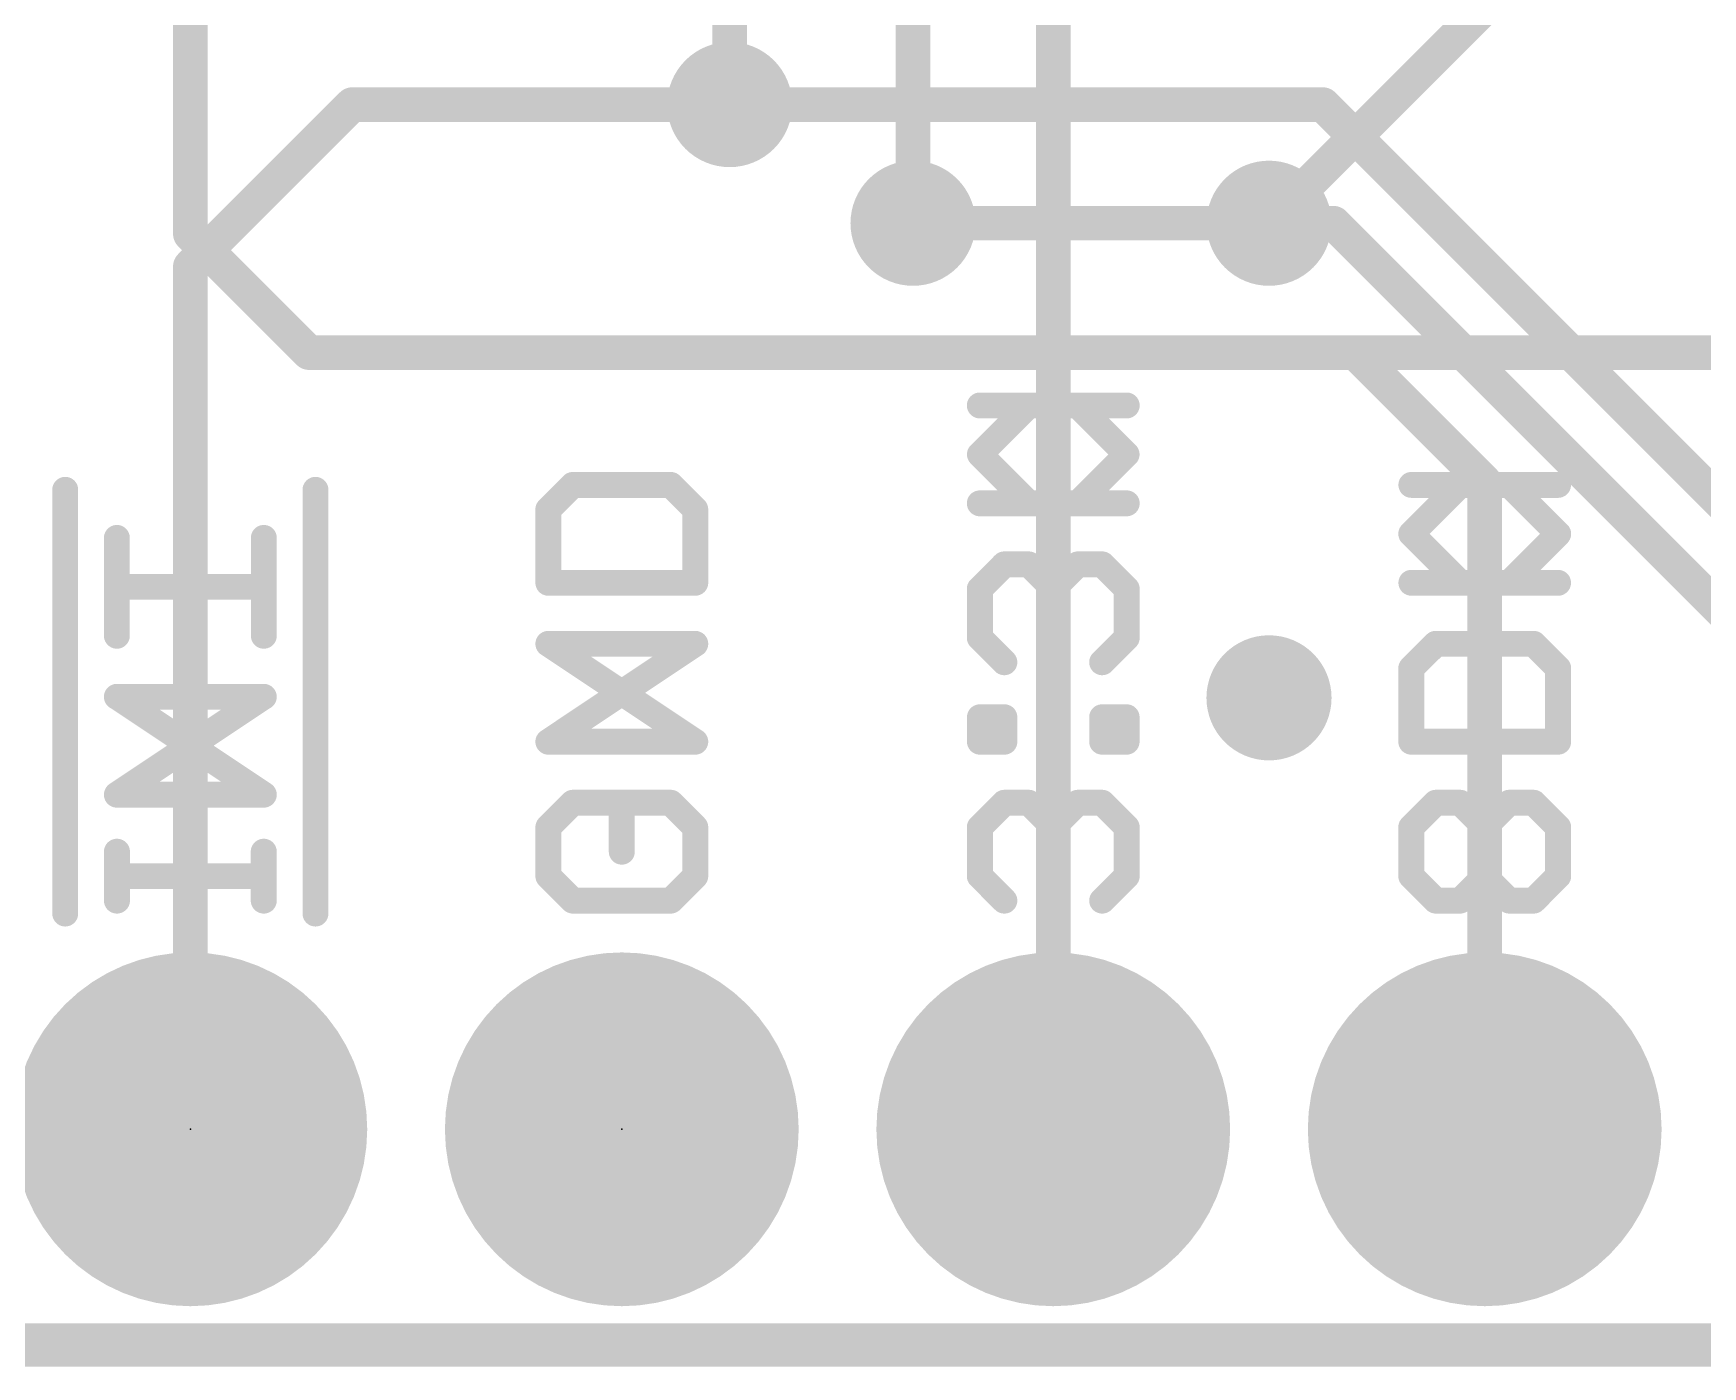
# Model space of a CAD drawing. Extents: x -36 to 72, y -21 to 37.
# Drawn here: x 6.7 to 16.52, y -0.13 to 7.72 of the extents above; entities that cross this region are included whole.
import ezdxf

# ---------------------------------------------------------------- set-up
doc = ezdxf.new("R2010")
doc.units = 0
for name, color, linetype in [('1', 12, 'CONTINUOUS'), ('16', 132, 'CONTINUOUS'), ('17', 110, 'CONTINUOUS'), ('18', 110, 'CONTINUOUS'), ('20', 53, 'CONTINUOUS'), ('21', 41, 'CONTINUOUS'), ('22', 40, 'CONTINUOUS'), ('23', 53, 'CONTINUOUS'), ('29', 253, 'CONTINUOUS'), ('51', 53, 'CONTINUOUS')]:
    doc.layers.add(name, color=color, linetype=linetype)

# ---------------------------------------------------------------- blocks, each defined once
blk = doc.blocks.new('RECT')
blk.add_solid([(-0.5, -0.5), (0.5, -0.5), (-0.5, 0.5), (0.5, 0.5)])
blk = doc.blocks.new('ROUNDP')
at = {"const_width": 0.5}
blk.add_lwpolyline([(0, -0.25, 1), (0, 0.25, 1), (0, -0.25)], format="xyb", dxfattribs=at)
blk = doc.blocks.new('ROUNDV')
at = {"const_width": 0.5}
blk.add_lwpolyline([(0, -0.25, 1), (0, 0.25, 1), (0, -0.25)], format="xyb", dxfattribs=at)

msp = doc.modelspace()

# ---------------------------------------------------------------- linework, layer by layer
at = {"layer": '1'}
for points, const_width in [([(7.62, 9.9695), (7.62, 6.5405)], 0.2032), ([(10.795, 7.3025), (10.795, 9.9695)], 0.2032), ([(10.795, 7.3025), (14.2875, 7.3025)], 0.2032), ([(16.9545, 4.6355), (14.2875, 7.3025)], 0.2032), ([(13.97, 6.604), (11.8745, 6.604)], 0.2032), ([(13.97, 6.604), (14.351, 6.604)], 0.2032), ([(14.351, 6.604), (17.78, 3.175)], 0.2032), ([(7.62, 6.5405), (8.3185, 5.842)], 0.2032), ([(8.3185, 5.842), (14.478, 5.842)], 0.2032), ([(14.478, 5.842), (15.24, 5.08)], 0.2032), ([(15.24, 5.08), (15.24, 1.27)], 0.2032), ([(25.4, 0), (0, 0)], 0.254)]:
    msp.add_lwpolyline(points, dxfattribs=dict(at, const_width=const_width))
at = {"layer": '1', "const_width": 0.1016}
for points in [[(10.795, 7.3533, 1), (10.795, 7.2517)], [(14.3234, 7.3384, 1), (14.2516, 7.2666)], [(14.2875, 7.2517, 1), (14.2875, 7.3533)], [(10.7442, 7.3025, 1), (10.8458, 7.3025)], [(11.8745, 6.6548, 1), (11.8745, 6.5532)], [(13.97, 6.6548, 1), (13.97, 6.5532)], [(13.97, 6.5532, 1), (13.97, 6.6548)], [(14.3869, 6.6399, 1), (14.3151, 6.5681)], [(14.351, 6.5532, 1), (14.351, 6.6548)], [(7.6559, 6.5764, 1), (7.5841, 6.5046)], [(7.5692, 6.5405, 1), (7.6708, 6.5405)], [(8.3185, 5.8928, 1), (8.3185, 5.7912)], [(8.2826, 5.8061, 1), (8.3544, 5.8779)], [(14.5139, 5.8779, 1), (14.4421, 5.8061)], [(14.478, 5.7912, 1), (14.478, 5.8928)], [(15.2908, 5.08, 1), (15.1892, 5.08)], [(15.2041, 5.0441, 1), (15.2759, 5.1159)], [(15.1892, 1.27, 1), (15.2908, 1.27)]]:
    msp.add_lwpolyline(points, format="xyb", dxfattribs=at)
at = {"layer": '16'}
for points, const_width in [([(12.7, 5.842), (12.7, 8.128)], 0.2032), ([(11.8745, 6.604), (11.8745, 7.874)], 0.2032), ([(13.97, 6.604), (15.24, 7.874)], 0.2032), ([(7.62, 6.35), (8.5725, 7.3025)], 0.2032), ([(8.5725, 7.3025), (10.795, 7.3025)], 0.2032), ([(7.62, 6.35), (7.62, 1.27)], 0.2032), ([(12.7, 1.27), (12.7, 5.842)], 0.2032), ([(12.7, 5.842), (16.637, 5.842)], 0.2032), ([(25.4, 0), (0, 0)], 0.254)]:
    msp.add_lwpolyline(points, dxfattribs=dict(at, const_width=const_width))
at = {"layer": '16', "const_width": 0.1016}
for points in [[(8.5725, 7.3533, 1), (8.5725, 7.2517)], [(8.6084, 7.2666, 1), (8.5366, 7.3384)], [(10.795, 7.2517, 1), (10.795, 7.3533)], [(13.9341, 6.6399, 1), (14.0059, 6.5681)], [(11.8237, 6.604, 1), (11.9253, 6.604)], [(7.6708, 6.35, 1), (7.5692, 6.35)], [(7.5841, 6.3859, 1), (7.6559, 6.3141)], [(12.7508, 5.842, 1), (12.6492, 5.842)], [(12.7, 5.8928, 1), (12.7, 5.7912)], [(12.6492, 5.842, 1), (12.7508, 5.842)], [(7.5692, 1.27, 1), (7.6708, 1.27)], [(12.6492, 1.27, 1), (12.7508, 1.27)]]:
    msp.add_lwpolyline(points, format="xyb", dxfattribs=at)
at = {"layer": '20', "const_width": 0.2032}
msp.add_lwpolyline([(25.4, 0), (0, 0)], dxfattribs=at)
at = {"layer": '21', "const_width": 0.1524}
for points in [[(12.8437, 5.5312), (12.2675, 5.5312)], [(13.1318, 5.2431), (12.8437, 5.5312)], [(12.8437, 4.955), (13.1318, 5.2431)], [(6.8834, 2.54), (6.8834, 5.0347)], [(9.8715, 5.0635), (9.7275, 4.9194)], [(10.4477, 5.0635), (9.8715, 5.0635)], [(10.5918, 4.9194), (10.4477, 5.0635)], [(14.8075, 4.7754), (15.0956, 5.0635)], [(15.0956, 5.0635), (15.6718, 5.0635)], [(15.2396, 4.4872), (15.2396, 5.0635)], [(12.2675, 4.955), (12.8437, 4.955)], [(9.7275, 4.9194), (9.7275, 4.4872)], [(10.5918, 4.4872), (10.5918, 4.9194)], [(7.1875, 4.1754), (7.1875, 4.7516)], [(15.0956, 4.4872), (14.8075, 4.7754)], [(12.2675, 4.4516), (12.4115, 4.5957)], [(12.4115, 4.5957), (12.5556, 4.5957)], [(12.5556, 4.5957), (12.6996, 4.4516)], [(12.6996, 4.4516), (12.8437, 4.5957)], [(12.8437, 4.5957), (12.9877, 4.5957)], [(12.9877, 4.5957), (13.1318, 4.4516)], [(8.0518, 4.4635), (7.1875, 4.4635)], [(9.7275, 4.4872), (10.5918, 4.4872)], [(12.2675, 4.1635), (12.2675, 4.4516)], [(12.6996, 4.4516), (12.6996, 4.3076)], [(13.1318, 4.4516), (13.1318, 4.1635)], [(15.6718, 4.4872), (15.0956, 4.4872)], [(12.4115, 4.0195), (12.2675, 4.1635)], [(13.1318, 4.1635), (12.9877, 4.0195)], [(9.7275, 3.5517), (10.5918, 4.1279)], [(10.5918, 4.1279), (9.7275, 4.1279)], [(14.9515, 4.1279), (14.8075, 3.9839)], [(15.5277, 4.1279), (14.9515, 4.1279)], [(15.6718, 3.9839), (15.5277, 4.1279)], [(14.8075, 3.9839), (14.8075, 3.5517)], [(15.6718, 3.5517), (15.6718, 3.9839)], [(7.1875, 3.2399), (8.0518, 3.8161)], [(8.0518, 3.8161), (7.1875, 3.8161)], [(12.9877, 3.5517), (12.9877, 3.6958)], [(12.9877, 3.6958), (13.1318, 3.6958)], [(13.1318, 3.6958), (13.1318, 3.5517)], [(10.5918, 3.5517), (9.7275, 3.5517)], [(13.1318, 3.5517), (12.9877, 3.5517)], [(14.8075, 3.5517), (15.6718, 3.5517)], [(8.0518, 3.2399), (7.1875, 3.2399)], [(9.8715, 3.1924), (9.7275, 3.0484)], [(10.4477, 3.1924), (10.1596, 3.1924)], [(10.1596, 3.1924), (10.1596, 2.9043)], [(10.5918, 3.0484), (10.4477, 3.1924)], [(12.2675, 3.0484), (12.4115, 3.1924)], [(12.4115, 3.1924), (12.5556, 3.1924)], [(12.5556, 3.1924), (12.6996, 3.0484)], [(12.6996, 3.0484), (12.8437, 3.1924)], [(12.8437, 3.1924), (12.9877, 3.1924)], [(12.9877, 3.1924), (13.1318, 3.0484)], [(14.9515, 3.1924), (14.8075, 3.0484)], [(15.2396, 3.0484), (15.3837, 3.1924)], [(15.3837, 3.1924), (15.5277, 3.1924)], [(15.5277, 3.1924), (15.6718, 3.0484)], [(9.7275, 3.0484), (9.7275, 2.7603)], [(10.5918, 2.7603), (10.5918, 3.0484)], [(12.2675, 2.7603), (12.2675, 3.0484)], [(12.6996, 3.0484), (12.6996, 2.9043)], [(13.1318, 3.0484), (13.1318, 2.7603)], [(14.8075, 3.0484), (14.8075, 2.7603)], [(15.2396, 2.7603), (15.2396, 3.0484)], [(15.6718, 3.0484), (15.6718, 2.7603)], [(7.1875, 2.6162), (7.1875, 2.9043)], [(8.0518, 2.6162), (8.0518, 2.9043)], [(8.0518, 2.7603), (7.1875, 2.7603)], [(9.7275, 2.7603), (9.8715, 2.6162)], [(10.4477, 2.6162), (10.5918, 2.7603)], [(12.4115, 2.6162), (12.2675, 2.7603)], [(13.1318, 2.7603), (12.9877, 2.6162)], [(14.8075, 2.7603), (14.9515, 2.6162)], [(15.0956, 2.6162), (15.2396, 2.7603)], [(15.6718, 2.7603), (15.5277, 2.6162)], [(9.8715, 2.6162), (10.4477, 2.6162)], [(14.9515, 2.6162), (15.0956, 2.6162)]]:
    msp.add_lwpolyline(points, dxfattribs=at)
at = {"layer": '21', "const_width": 0.0762}
for points in [[(12.2675, 5.5693, 1), (12.2675, 5.4931)], [(12.8706, 5.5582, 1), (12.8167, 5.5043)], [(12.8437, 5.4931, 1), (12.8437, 5.5693)], [(13.1587, 5.2162, 1), (13.1049, 5.2701)], [(13.1049, 5.2162, 1), (13.1587, 5.2701)], [(6.9215, 5.0347, 1), (6.8453, 5.0347)], [(9.8715, 5.1016, 1), (9.8715, 5.0254)], [(9.8985, 5.0365, 1), (9.8446, 5.0904)], [(10.4747, 5.0904, 1), (10.4208, 5.0365)], [(10.4477, 5.0254, 1), (10.4477, 5.1016)], [(15.0956, 5.1016, 1), (15.0956, 5.0254)], [(15.1225, 5.0365, 1), (15.0686, 5.0904)], [(15.2777, 5.0635, 1), (15.2015, 5.0635)], [(15.6718, 5.0254, 1), (15.6718, 5.1016)], [(12.2675, 4.9931, 1), (12.2675, 4.9169)], [(12.8167, 4.9819, 1), (12.8706, 4.9281)], [(12.8437, 4.9169, 1), (12.8437, 4.9931)], [(9.7656, 4.9194, 1), (9.6894, 4.9194)], [(9.7005, 4.9463, 1), (9.7544, 4.8925)], [(10.6299, 4.9194, 1), (10.5537, 4.9194)], [(10.5649, 4.8925, 1), (10.6187, 4.9463)], [(7.2256, 4.7516, 1), (7.1494, 4.7516)], [(14.8344, 4.8023, 1), (14.7805, 4.7484)], [(14.7805, 4.8023, 1), (14.8344, 4.7484)], [(12.4115, 4.6338, 1), (12.4115, 4.5576)], [(12.4385, 4.5688, 1), (12.3846, 4.6226)], [(12.5825, 4.6226, 1), (12.5286, 4.5688)], [(12.5556, 4.5576, 1), (12.5556, 4.6338)], [(12.8437, 4.6338, 1), (12.8437, 4.5576)], [(12.8706, 4.5688, 1), (12.8167, 4.6226)], [(13.0147, 4.6226, 1), (12.9608, 4.5688)], [(12.9877, 4.5576, 1), (12.9877, 4.6338)], [(7.1875, 4.5016, 1), (7.1875, 4.4254)], [(8.0518, 4.4254, 1), (8.0518, 4.5016)], [(9.7275, 4.5253, 1), (9.7275, 4.4491)], [(9.6894, 4.4872, 1), (9.7656, 4.4872)], [(10.5537, 4.4872, 1), (10.6299, 4.4872)], [(10.5918, 4.4491, 1), (10.5918, 4.5253)], [(12.3056, 4.4516, 1), (12.2294, 4.4516)], [(12.7377, 4.4516, 1), (12.6615, 4.4516)], [(13.1699, 4.4516, 1), (13.0937, 4.4516)], [(15.0956, 4.5253, 1), (15.0956, 4.4491)], [(15.0686, 4.4603, 1), (15.1225, 4.5142)], [(15.2015, 4.4872, 1), (15.2777, 4.4872)], [(15.6718, 4.4491, 1), (15.6718, 4.5253)], [(12.2405, 4.4786, 1), (12.2944, 4.4247)], [(12.6727, 4.4786, 1), (12.7266, 4.4247)], [(12.6727, 4.4247, 1), (12.7266, 4.4786)], [(13.1049, 4.4247, 1), (13.1587, 4.4786)], [(12.6615, 4.3076, 1), (12.7377, 4.3076)], [(12.2944, 4.1905, 1), (12.2405, 4.1366)], [(13.1587, 4.1366, 1), (13.1049, 4.1905)], [(7.1494, 4.1754, 1), (7.2256, 4.1754)], [(9.7275, 4.166, 1), (9.7275, 4.0898)], [(10.6129, 4.0962, 1), (10.5707, 4.1596)], [(10.5918, 4.0898, 1), (10.5918, 4.166)], [(12.2294, 4.1635, 1), (12.3056, 4.1635)], [(13.0937, 4.1635, 1), (13.1699, 4.1635)], [(14.9515, 4.166, 1), (14.9515, 4.0898)], [(14.9785, 4.101, 1), (14.9246, 4.1549)], [(15.5547, 4.1549, 1), (15.5008, 4.101)], [(15.5277, 4.0898, 1), (15.5277, 4.166)], [(12.3846, 3.9925, 1), (12.4385, 4.0464)], [(12.9608, 4.0464, 1), (13.0147, 3.9925)], [(14.7805, 4.0108, 1), (14.8344, 3.9569)], [(14.8456, 3.9839, 1), (14.7694, 3.9839)], [(15.7099, 3.9839, 1), (15.6337, 3.9839)], [(15.6449, 3.9569, 1), (15.6987, 4.0108)], [(7.1875, 3.8542, 1), (7.1875, 3.778)], [(8.0729, 3.7844, 1), (8.0307, 3.8478)], [(8.0518, 3.778, 1), (8.0518, 3.8542)], [(13.0258, 3.6958, 1), (12.9496, 3.6958)], [(12.9877, 3.7339, 1), (12.9877, 3.6577)], [(13.1699, 3.6958, 1), (13.0937, 3.6958)], [(13.1318, 3.6577, 1), (13.1318, 3.7339)], [(9.7063, 3.5834, 1), (9.7486, 3.52)], [(9.7275, 3.5898, 1), (9.7275, 3.5136)], [(10.5918, 3.5136, 1), (10.5918, 3.5898)], [(12.9877, 3.5898, 1), (12.9877, 3.5136)], [(12.9496, 3.5517, 1), (13.0258, 3.5517)], [(13.0937, 3.5517, 1), (13.1699, 3.5517)], [(13.1318, 3.5136, 1), (13.1318, 3.5898)], [(14.8075, 3.5898, 1), (14.8075, 3.5136)], [(14.7694, 3.5517, 1), (14.8456, 3.5517)], [(15.6337, 3.5517, 1), (15.7099, 3.5517)], [(15.6718, 3.5136, 1), (15.6718, 3.5898)], [(7.1663, 3.2716, 1), (7.2086, 3.2082)], [(7.1875, 3.278, 1), (7.1875, 3.2018)], [(8.0518, 3.2018, 1), (8.0518, 3.278)], [(9.8985, 3.1655, 1), (9.8446, 3.2194)], [(10.1596, 3.2305, 1), (10.1596, 3.1543)], [(10.1977, 3.1924, 1), (10.1215, 3.1924)], [(10.4747, 3.2194, 1), (10.4208, 3.1655)], [(10.4477, 3.1543, 1), (10.4477, 3.2305)], [(12.4115, 3.2305, 1), (12.4115, 3.1543)], [(12.4385, 3.1655, 1), (12.3846, 3.2194)], [(12.5825, 3.2194, 1), (12.5286, 3.1655)], [(12.5556, 3.1543, 1), (12.5556, 3.2305)], [(12.8437, 3.2305, 1), (12.8437, 3.1543)], [(12.8706, 3.1655, 1), (12.8167, 3.2194)], [(13.0147, 3.2194, 1), (12.9608, 3.1655)], [(12.9877, 3.1543, 1), (12.9877, 3.2305)], [(14.9785, 3.1655, 1), (14.9246, 3.2194)], [(15.3837, 3.2305, 1), (15.3837, 3.1543)], [(15.4106, 3.1655, 1), (15.3567, 3.2194)], [(15.5547, 3.2194, 1), (15.5008, 3.1655)], [(15.5277, 3.1543, 1), (15.5277, 3.2305)], [(9.7005, 3.0753, 1), (9.7544, 3.0214)], [(9.7656, 3.0484, 1), (9.6894, 3.0484)], [(10.6299, 3.0484, 1), (10.5537, 3.0484)], [(10.5649, 3.0214, 1), (10.6187, 3.0753)], [(12.2405, 3.0753, 1), (12.2944, 3.0214)], [(12.3056, 3.0484, 1), (12.2294, 3.0484)], [(12.7377, 3.0484, 1), (12.6615, 3.0484)], [(12.6727, 3.0753, 1), (12.7266, 3.0214)], [(12.6727, 3.0214, 1), (12.7266, 3.0753)], [(13.1699, 3.0484, 1), (13.0937, 3.0484)], [(13.1049, 3.0214, 1), (13.1587, 3.0753)], [(14.7805, 3.0753, 1), (14.8344, 3.0214)], [(14.8456, 3.0484, 1), (14.7694, 3.0484)], [(15.2777, 3.0484, 1), (15.2015, 3.0484)], [(15.2127, 3.0753, 1), (15.2666, 3.0214)], [(15.7099, 3.0484, 1), (15.6337, 3.0484)], [(15.6449, 3.0214, 1), (15.6987, 3.0753)], [(7.2256, 2.9043, 1), (7.1494, 2.9043)], [(8.0899, 2.9043, 1), (8.0137, 2.9043)], [(10.1215, 2.9043, 1), (10.1977, 2.9043)], [(12.6615, 2.9043, 1), (12.7377, 2.9043)], [(7.1875, 2.7984, 1), (7.1875, 2.7222)], [(8.0518, 2.7222, 1), (8.0518, 2.7984)], [(9.7544, 2.7872, 1), (9.7005, 2.7333)], [(9.6894, 2.7603, 1), (9.7656, 2.7603)], [(10.5537, 2.7603, 1), (10.6299, 2.7603)], [(10.6187, 2.7333, 1), (10.5649, 2.7872)], [(12.2944, 2.7872, 1), (12.2405, 2.7333)], [(12.2294, 2.7603, 1), (12.3056, 2.7603)], [(13.0937, 2.7603, 1), (13.1699, 2.7603)], [(13.1587, 2.7333, 1), (13.1049, 2.7872)], [(14.8344, 2.7872, 1), (14.7805, 2.7333)], [(14.7694, 2.7603, 1), (14.8456, 2.7603)], [(15.2015, 2.7603, 1), (15.2777, 2.7603)], [(15.2666, 2.7333, 1), (15.2127, 2.7872)], [(15.6337, 2.7603, 1), (15.7099, 2.7603)], [(15.6987, 2.7333, 1), (15.6449, 2.7872)], [(7.1494, 2.6162, 1), (7.2256, 2.6162)], [(8.0137, 2.6162, 1), (8.0899, 2.6162)], [(9.8715, 2.6543, 1), (9.8715, 2.5781)], [(9.8446, 2.5893, 1), (9.8985, 2.6431)], [(10.4208, 2.6431, 1), (10.4747, 2.5893)], [(10.4477, 2.5781, 1), (10.4477, 2.6543)], [(12.3846, 2.5893, 1), (12.4385, 2.6431)], [(12.9608, 2.6431, 1), (13.0147, 2.5893)], [(14.9515, 2.6543, 1), (14.9515, 2.5781)], [(14.9246, 2.5893, 1), (14.9785, 2.6431)], [(15.0686, 2.6431, 1), (15.1225, 2.5893)], [(15.0956, 2.5781, 1), (15.0956, 2.6543)], [(15.5008, 2.6431, 1), (15.5547, 2.5893)], [(6.8453, 2.54, 1), (6.9215, 2.54)]]:
    msp.add_lwpolyline(points, format="xyb", dxfattribs=at)
at = {"layer": '22', "const_width": 0.1524}
for points in [[(12.2682, 5.2431), (12.5563, 5.5312)], [(12.5563, 5.5312), (13.1325, 5.5312)], [(12.5563, 4.955), (12.2682, 5.2431)], [(8.3566, 2.54), (8.3566, 5.0347)], [(9.7282, 4.9194), (9.8723, 5.0635)], [(9.8723, 5.0635), (10.4485, 5.0635)], [(10.4485, 5.0635), (10.5925, 4.9194)], [(15.3844, 5.0635), (14.8082, 5.0635)], [(15.2404, 4.4872), (15.2404, 5.0635)], [(15.6725, 4.7754), (15.3844, 5.0635)], [(13.1325, 4.955), (12.5563, 4.955)], [(9.7282, 4.4872), (9.7282, 4.9194)], [(10.5925, 4.9194), (10.5925, 4.4872)], [(8.0525, 4.1754), (8.0525, 4.7516)], [(15.3844, 4.4872), (15.6725, 4.7754)], [(12.4123, 4.5957), (12.2682, 4.4516)], [(12.5563, 4.5957), (12.4123, 4.5957)], [(12.7004, 4.4516), (12.5563, 4.5957)], [(12.8444, 4.5957), (12.7004, 4.4516)], [(12.9885, 4.5957), (12.8444, 4.5957)], [(13.1325, 4.4516), (12.9885, 4.5957)], [(7.1882, 4.4635), (8.0525, 4.4635)], [(10.5925, 4.4872), (9.7282, 4.4872)], [(12.2682, 4.4516), (12.2682, 4.1635)], [(12.7004, 4.4516), (12.7004, 4.3076)], [(13.1325, 4.1635), (13.1325, 4.4516)], [(14.8082, 4.4872), (15.3844, 4.4872)], [(12.2682, 4.1635), (12.4123, 4.0195)], [(12.9885, 4.0195), (13.1325, 4.1635)], [(10.5925, 3.5517), (9.7282, 4.1279)], [(9.7282, 4.1279), (10.5925, 4.1279)], [(14.8082, 3.9839), (14.9523, 4.1279)], [(14.9523, 4.1279), (15.5285, 4.1279)], [(15.5285, 4.1279), (15.6725, 3.9839)], [(14.8082, 3.5517), (14.8082, 3.9839)], [(15.6725, 3.9839), (15.6725, 3.5517)], [(8.0525, 3.2399), (7.1882, 3.8161)], [(7.1882, 3.8161), (8.0525, 3.8161)], [(12.4123, 3.6958), (12.2682, 3.6958)], [(12.2682, 3.6958), (12.2682, 3.5517)], [(12.4123, 3.5517), (12.4123, 3.6958)], [(9.7282, 3.5517), (10.5925, 3.5517)], [(12.2682, 3.5517), (12.4123, 3.5517)], [(15.6725, 3.5517), (14.8082, 3.5517)], [(7.1882, 3.2399), (8.0525, 3.2399)], [(9.7282, 3.0484), (9.8723, 3.1924)], [(9.8723, 3.1924), (10.1604, 3.1924)], [(10.1604, 3.1924), (10.1604, 2.9043)], [(10.4485, 3.1924), (10.5925, 3.0484)], [(12.4123, 3.1924), (12.2682, 3.0484)], [(12.5563, 3.1924), (12.4123, 3.1924)], [(12.7004, 3.0484), (12.5563, 3.1924)], [(12.8444, 3.1924), (12.7004, 3.0484)], [(12.9885, 3.1924), (12.8444, 3.1924)], [(13.1325, 3.0484), (12.9885, 3.1924)], [(14.9523, 3.1924), (14.8082, 3.0484)], [(15.0963, 3.1924), (14.9523, 3.1924)], [(15.2404, 3.0484), (15.0963, 3.1924)], [(15.5285, 3.1924), (15.6725, 3.0484)], [(9.7282, 2.7603), (9.7282, 3.0484)], [(10.5925, 3.0484), (10.5925, 2.7603)], [(12.2682, 3.0484), (12.2682, 2.7603)], [(12.7004, 3.0484), (12.7004, 2.9043)], [(13.1325, 2.7603), (13.1325, 3.0484)], [(14.8082, 3.0484), (14.8082, 2.7603)], [(15.2404, 2.7603), (15.2404, 3.0484)], [(15.6725, 3.0484), (15.6725, 2.7603)], [(7.1882, 2.6162), (7.1882, 2.9043)], [(8.0525, 2.6162), (8.0525, 2.9043)], [(7.1882, 2.7603), (8.0525, 2.7603)], [(9.8723, 2.6162), (9.7282, 2.7603)], [(10.5925, 2.7603), (10.4485, 2.6162)], [(12.2682, 2.7603), (12.4123, 2.6162)], [(12.9885, 2.6162), (13.1325, 2.7603)], [(14.8082, 2.7603), (14.9523, 2.6162)], [(15.3844, 2.6162), (15.2404, 2.7603)], [(15.6725, 2.7603), (15.5285, 2.6162)], [(10.4485, 2.6162), (9.8723, 2.6162)], [(15.5285, 2.6162), (15.3844, 2.6162)]]:
    msp.add_lwpolyline(points, dxfattribs=at)
at = {"layer": '22', "const_width": 0.0762}
for points in [[(12.5563, 5.5693, 1), (12.5563, 5.4931)], [(12.5833, 5.5043, 1), (12.5294, 5.5582)], [(13.1325, 5.4931, 1), (13.1325, 5.5693)], [(12.2951, 5.2701, 1), (12.2413, 5.2162)], [(12.2413, 5.2701, 1), (12.2951, 5.2162)], [(8.3947, 5.0347, 1), (8.3185, 5.0347)], [(9.8723, 5.1016, 1), (9.8723, 5.0254)], [(9.8992, 5.0365, 1), (9.8453, 5.0904)], [(10.4754, 5.0904, 1), (10.4215, 5.0365)], [(10.4485, 5.0254, 1), (10.4485, 5.1016)], [(14.8082, 5.1016, 1), (14.8082, 5.0254)], [(15.2785, 5.0635, 1), (15.2023, 5.0635)], [(15.4114, 5.0904, 1), (15.3575, 5.0365)], [(15.3844, 5.0254, 1), (15.3844, 5.1016)], [(12.5563, 4.9931, 1), (12.5563, 4.9169)], [(12.5294, 4.9281, 1), (12.5833, 4.9819)], [(13.1325, 4.9169, 1), (13.1325, 4.9931)], [(9.7663, 4.9194, 1), (9.6901, 4.9194)], [(9.7013, 4.9463, 1), (9.7551, 4.8925)], [(10.6306, 4.9194, 1), (10.5544, 4.9194)], [(10.5656, 4.8925, 1), (10.6195, 4.9463)], [(8.0906, 4.7516, 1), (8.0144, 4.7516)], [(15.6995, 4.7484, 1), (15.6456, 4.8023)], [(15.6456, 4.7484, 1), (15.6995, 4.8023)], [(12.4123, 4.6338, 1), (12.4123, 4.5576)], [(12.4392, 4.5688, 1), (12.3853, 4.6226)], [(12.5833, 4.6226, 1), (12.5294, 4.5688)], [(12.5563, 4.5576, 1), (12.5563, 4.6338)], [(12.8444, 4.6338, 1), (12.8444, 4.5576)], [(12.8714, 4.5688, 1), (12.8175, 4.6226)], [(13.0154, 4.6226, 1), (12.9615, 4.5688)], [(12.9885, 4.5576, 1), (12.9885, 4.6338)], [(7.1882, 4.5016, 1), (7.1882, 4.4254)], [(8.0525, 4.4254, 1), (8.0525, 4.5016)], [(9.7282, 4.5253, 1), (9.7282, 4.4491)], [(9.6901, 4.4872, 1), (9.7663, 4.4872)], [(10.5544, 4.4872, 1), (10.6306, 4.4872)], [(10.5925, 4.4491, 1), (10.5925, 4.5253)], [(12.3063, 4.4516, 1), (12.2301, 4.4516)], [(12.7385, 4.4516, 1), (12.6623, 4.4516)], [(13.1706, 4.4516, 1), (13.0944, 4.4516)], [(14.8082, 4.5253, 1), (14.8082, 4.4491)], [(15.2023, 4.4872, 1), (15.2785, 4.4872)], [(15.3575, 4.5142, 1), (15.4114, 4.4603)], [(15.3844, 4.4491, 1), (15.3844, 4.5253)], [(12.2413, 4.4786, 1), (12.2951, 4.4247)], [(12.6734, 4.4786, 1), (12.7273, 4.4247)], [(12.6734, 4.4247, 1), (12.7273, 4.4786)], [(13.1056, 4.4247, 1), (13.1595, 4.4786)], [(12.6623, 4.3076, 1), (12.7385, 4.3076)], [(12.2951, 4.1905, 1), (12.2413, 4.1366)], [(13.1595, 4.1366, 1), (13.1056, 4.1905)], [(8.0144, 4.1754, 1), (8.0906, 4.1754)], [(9.7493, 4.1596, 1), (9.7071, 4.0962)], [(9.7282, 4.166, 1), (9.7282, 4.0898)], [(10.5925, 4.0898, 1), (10.5925, 4.166)], [(12.2301, 4.1635, 1), (12.3063, 4.1635)], [(13.0944, 4.1635, 1), (13.1706, 4.1635)], [(14.9523, 4.166, 1), (14.9523, 4.0898)], [(14.9792, 4.101, 1), (14.9253, 4.1549)], [(15.5554, 4.1549, 1), (15.5015, 4.101)], [(15.5285, 4.0898, 1), (15.5285, 4.166)], [(12.3853, 3.9925, 1), (12.4392, 4.0464)], [(12.9615, 4.0464, 1), (13.0154, 3.9925)], [(14.8463, 3.9839, 1), (14.7701, 3.9839)], [(14.7813, 4.0108, 1), (14.8351, 3.9569)], [(15.7106, 3.9839, 1), (15.6344, 3.9839)], [(15.6456, 3.9569, 1), (15.6995, 4.0108)], [(7.2093, 3.8478, 1), (7.1671, 3.7844)], [(7.1882, 3.8542, 1), (7.1882, 3.778)], [(8.0525, 3.778, 1), (8.0525, 3.8542)], [(12.2682, 3.7339, 1), (12.2682, 3.6577)], [(12.3063, 3.6958, 1), (12.2301, 3.6958)], [(12.4504, 3.6958, 1), (12.3742, 3.6958)], [(12.4123, 3.6577, 1), (12.4123, 3.7339)], [(9.7282, 3.5898, 1), (9.7282, 3.5136)], [(10.5714, 3.52, 1), (10.6137, 3.5834)], [(10.5925, 3.5136, 1), (10.5925, 3.5898)], [(12.2682, 3.5898, 1), (12.2682, 3.5136)], [(12.2301, 3.5517, 1), (12.3063, 3.5517)], [(12.3742, 3.5517, 1), (12.4504, 3.5517)], [(12.4123, 3.5136, 1), (12.4123, 3.5898)], [(14.8082, 3.5898, 1), (14.8082, 3.5136)], [(14.7701, 3.5517, 1), (14.8463, 3.5517)], [(15.6344, 3.5517, 1), (15.7106, 3.5517)], [(15.6725, 3.5136, 1), (15.6725, 3.5898)], [(7.1882, 3.278, 1), (7.1882, 3.2018)], [(8.0314, 3.2082, 1), (8.0737, 3.2716)], [(8.0525, 3.2018, 1), (8.0525, 3.278)], [(9.8723, 3.2305, 1), (9.8723, 3.1543)], [(9.8992, 3.1655, 1), (9.8453, 3.2194)], [(10.1985, 3.1924, 1), (10.1223, 3.1924)], [(10.1604, 3.1543, 1), (10.1604, 3.2305)], [(10.4754, 3.2194, 1), (10.4215, 3.1655)], [(12.4123, 3.2305, 1), (12.4123, 3.1543)], [(12.4392, 3.1655, 1), (12.3853, 3.2194)], [(12.5833, 3.2194, 1), (12.5294, 3.1655)], [(12.5563, 3.1543, 1), (12.5563, 3.2305)], [(12.8444, 3.2305, 1), (12.8444, 3.1543)], [(12.8714, 3.1655, 1), (12.8175, 3.2194)], [(13.0154, 3.2194, 1), (12.9615, 3.1655)], [(12.9885, 3.1543, 1), (12.9885, 3.2305)], [(14.9523, 3.2305, 1), (14.9523, 3.1543)], [(14.9792, 3.1655, 1), (14.9253, 3.2194)], [(15.1233, 3.2194, 1), (15.0694, 3.1655)], [(15.0963, 3.1543, 1), (15.0963, 3.2305)], [(15.5554, 3.2194, 1), (15.5015, 3.1655)], [(9.7663, 3.0484, 1), (9.6901, 3.0484)], [(9.7013, 3.0753, 1), (9.7551, 3.0214)], [(10.6306, 3.0484, 1), (10.5544, 3.0484)], [(10.5656, 3.0214, 1), (10.6195, 3.0753)], [(12.3063, 3.0484, 1), (12.2301, 3.0484)], [(12.2413, 3.0753, 1), (12.2951, 3.0214)], [(12.6734, 3.0753, 1), (12.7273, 3.0214)], [(12.7385, 3.0484, 1), (12.6623, 3.0484)], [(12.6734, 3.0214, 1), (12.7273, 3.0753)], [(13.1706, 3.0484, 1), (13.0944, 3.0484)], [(13.1056, 3.0214, 1), (13.1595, 3.0753)], [(14.8463, 3.0484, 1), (14.7701, 3.0484)], [(14.7813, 3.0753, 1), (14.8351, 3.0214)], [(15.2785, 3.0484, 1), (15.2023, 3.0484)], [(15.2134, 3.0214, 1), (15.2673, 3.0753)], [(15.7106, 3.0484, 1), (15.6344, 3.0484)], [(15.6456, 3.0214, 1), (15.6995, 3.0753)], [(7.2263, 2.9043, 1), (7.1501, 2.9043)], [(8.0906, 2.9043, 1), (8.0144, 2.9043)], [(10.1223, 2.9043, 1), (10.1985, 2.9043)], [(12.6623, 2.9043, 1), (12.7385, 2.9043)], [(7.1882, 2.7984, 1), (7.1882, 2.7222)], [(8.0525, 2.7222, 1), (8.0525, 2.7984)], [(9.7551, 2.7872, 1), (9.7013, 2.7333)], [(9.6901, 2.7603, 1), (9.7663, 2.7603)], [(10.5544, 2.7603, 1), (10.6306, 2.7603)], [(10.6195, 2.7333, 1), (10.5656, 2.7872)], [(12.2951, 2.7872, 1), (12.2413, 2.7333)], [(12.2301, 2.7603, 1), (12.3063, 2.7603)], [(13.0944, 2.7603, 1), (13.1706, 2.7603)], [(13.1595, 2.7333, 1), (13.1056, 2.7872)], [(14.8351, 2.7872, 1), (14.7813, 2.7333)], [(14.7701, 2.7603, 1), (14.8463, 2.7603)], [(15.2673, 2.7872, 1), (15.2134, 2.7333)], [(15.2023, 2.7603, 1), (15.2785, 2.7603)], [(15.6344, 2.7603, 1), (15.7106, 2.7603)], [(15.6995, 2.7333, 1), (15.6456, 2.7872)], [(7.1501, 2.6162, 1), (7.2263, 2.6162)], [(8.0144, 2.6162, 1), (8.0906, 2.6162)], [(9.8723, 2.6543, 1), (9.8723, 2.5781)], [(9.8453, 2.5893, 1), (9.8992, 2.6431)], [(10.4215, 2.6431, 1), (10.4754, 2.5893)], [(10.4485, 2.5781, 1), (10.4485, 2.6543)], [(12.3853, 2.5893, 1), (12.4392, 2.6431)], [(12.9615, 2.6431, 1), (13.0154, 2.5893)], [(14.9253, 2.5893, 1), (14.9792, 2.6431)], [(15.3844, 2.6543, 1), (15.3844, 2.5781)], [(15.3575, 2.5893, 1), (15.4114, 2.6431)], [(15.5015, 2.6431, 1), (15.5554, 2.5893)], [(15.5285, 2.5781, 1), (15.5285, 2.6543)], [(8.3185, 2.54, 1), (8.3947, 2.54)]]:
    msp.add_lwpolyline(points, format="xyb", dxfattribs=at)
at = {"layer": '23'}
for p in [(7.62, 1.27), (10.16, 1.27)]:
    msp.add_point(p, dxfattribs=at)

# ---------------------------------------------------------------- block references
at = {"layer": '17', "xscale": 1.8796, "yscale": 1.8796, "rotation": 90}
for p in [(7.62, 1.27), (7.62, 1.27), (10.16, 1.27), (10.16, 1.27), (12.7, 1.27), (12.7, 1.27), (15.24, 1.27), (15.24, 1.27)]:
    msp.add_blockref('ROUNDP', p, dxfattribs=at)
at = {"layer": '18', "xscale": 0.7366, "yscale": 0.7366}
for p in [(10.795, 7.3025), (10.795, 7.3025), (11.8745, 6.604), (11.8745, 6.604), (13.97, 6.604), (13.97, 6.604), (13.97, 3.81), (13.97, 3.81)]:
    msp.add_blockref('ROUNDV', p, dxfattribs=at)
at = {"layer": '29', "xscale": 2.0828, "yscale": 2.0828, "rotation": 90}
for p in [(7.62, 1.27), (10.16, 1.27), (12.7, 1.27), (15.24, 1.27)]:
    msp.add_blockref('ROUNDP', p, dxfattribs=at)
at = {"layer": '51', "xscale": 0.508, "yscale": 0.508}
for p in [(7.62, 1.27), (10.16, 1.27), (12.7, 1.27), (15.24, 1.27)]:
    msp.add_blockref('RECT', p, dxfattribs=at)

doc.saveas('drawing.dxf')
